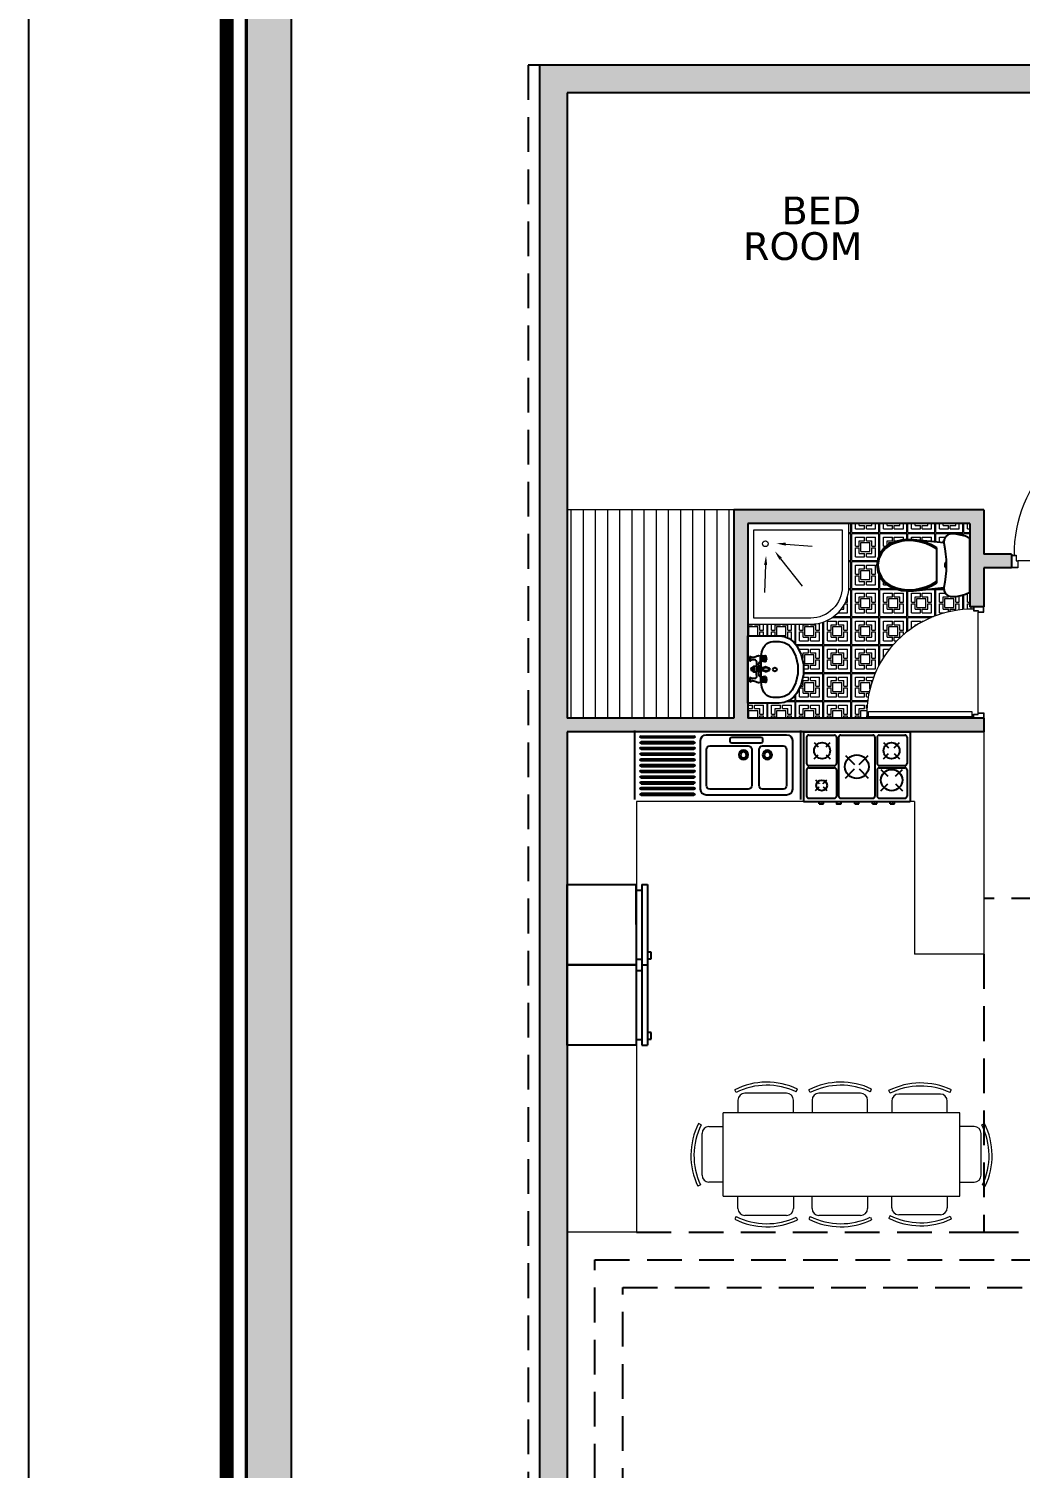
# Model space of a CAD drawing. Header units: inches. Extents: x 70 to 1974, y -315 to 363.
# Drawn here: x 146.45 to 153.58, y 39.13 to 49.49 of the extents above; entities that cross this region are included whole.
import ezdxf

# ---------------------------------------------------------------- set-up
doc = ezdxf.new("R2010")
doc.units = ezdxf.units.IN
doc.header["$MEASUREMENT"] = 0
doc.linetypes.add('HIDDEN', pattern=[0.375, 0.25, -0.125])
for name, color, linetype, lineweight in [('1', 19, 'Continuous', 5), ('3', 244, 'Continuous', 20), ('hidden line', 252, 'Continuous', 5), ('LAYER1', 8, 'Continuous', 9)]:
    doc.layers.add(name, color=color, linetype=linetype, lineweight=lineweight)
for name, color, linetype in [('7', 7, 'Continuous'), ('fer', 8, 'Continuous'), ('fernesher  01', 8, 'Continuous'), ('Fur', 1, 'Continuous'), ('HID', 5, 'HIDDEN')]:
    doc.layers.add(name, color=color, linetype=linetype)
doc.layers.add('AX', color=7, linetype='Continuous', lineweight=18, true_color=0xb7ad8f)
doc.layers.add('moble', color=7, linetype='Continuous', lineweight=5, true_color=0x32414e)
doc.styles.add('STYLE7', font='verdana.ttf')

# ---------------------------------------------------------------- blocks, each defined once
blk = doc.blocks.new('DR100K')
at = {"color": 0}
blk.add_line((-0.046, -0.052), (-0.954, -0.052), dxfattribs=at)
at = {"color": 0, "linetype": 'Continuous'}
for p, q in [((-0.019, -0.107), (-0.019, -0.092)), ((-0.019, -0.092), (-0.011, -0.092)), ((-0.011, -0.092), (-0.011, -0.573)), ((-0.059, -0.573), (-0.059, -0.107)), ((-0.059, -0.107), (-0.02, -0.107)), ((-0.059, -1.039), (-0.059, -0.573)), ((-0.011, -0.573), (-0.011, -1.054)), ((-0.02, -1.039), (-0.059, -1.039)), ((-0.019, -1.054), (-0.019, -1.039)), ((-0.011, -1.054), (-0.019, -1.054))]:
    blk.add_line(p, q, dxfattribs=at)
for points in [[(-0.954, -0.052), (-0.954, 0), (-1, 0), (-1, -0.092), (-0.966, -0.092), (-0.966, -0.052)], [(-0.046, -0.052), (-0.046, 0), (0, 0), (0, -0.092), (-0.034, -0.092), (-0.034, -0.052)], [(-0.956, -0.051), (-0.956, -0.002), (-0.998, -0.002), (-0.998, -0.09), (-0.968, -0.09), (-0.968, -0.051)], [(-0.044, -0.051), (-0.044, -0.002), (-0.002, -0.002), (-0.002, -0.09), (-0.032, -0.09), (-0.032, -0.051)]]:
    blk.add_lwpolyline(points, close=True, dxfattribs=at)
blk.add_arc((-0.029, -0.103), 0.951, 179.3821, 270.6161, dxfattribs=at)
blk = doc.blocks.new('M')
at = {"layer": 'LAYER1', "linetype": 'ByBlock'}
for p, q in [((216.787, 6.995), (216.777, 7.014)), ((216.9, 6.989), (216.85, 6.989)), ((217.15, 6.989), (216.9, 6.989)), ((217.219, 7), (217.228, 7.02)), ((217.32, 6.995), (217.311, 7.014)), ((217.433, 6.989), (217.383, 6.989)), ((217.683, 6.989), (217.433, 6.989)), ((217.753, 7), (217.762, 7.02)), ((217.895, 6.989), (217.885, 7.008)), ((218.007, 6.983), (217.957, 6.983)), ((218.257, 6.983), (218.007, 6.983)), ((218.327, 6.994), (218.336, 7.014)), ((218.397, 6.849), (216.694, 6.849)), ((216.694, 6.249), (216.694, 6.849)), ((216.8, 6.939), (216.8, 6.849)), ((217.2, 6.849), (217.2, 6.939)), ((217.333, 6.939), (217.333, 6.849)), ((217.733, 6.849), (217.733, 6.939)), ((217.907, 6.933), (217.907, 6.849)), ((218.307, 6.849), (218.307, 6.933)), ((218.397, 6.249), (218.397, 6.849)), ((216.535, 6.762), (216.516, 6.772)), ((216.591, 6.749), (216.694, 6.749)), ((218.5, 6.749), (218.397, 6.749)), ((218.555, 6.762), (218.575, 6.772)), ((216.541, 6.649), (216.541, 6.699)), ((216.541, 6.399), (216.541, 6.649)), ((218.55, 6.649), (218.55, 6.699)), ((218.55, 6.399), (218.55, 6.649)), ((216.53, 6.33), (216.51, 6.32)), ((216.694, 6.349), (216.591, 6.349)), ((218.397, 6.349), (218.5, 6.349)), ((218.561, 6.33), (218.58, 6.32)), ((216.694, 6.249), (218.397, 6.249)), ((216.8, 6.159), (216.8, 6.249)), ((217.2, 6.249), (217.2, 6.159)), ((217.333, 6.159), (217.333, 6.249)), ((217.733, 6.249), (217.733, 6.159)), ((217.907, 6.165), (217.907, 6.249)), ((218.307, 6.249), (218.307, 6.165)), ((218.007, 6.115), (217.957, 6.115)), ((218.257, 6.115), (218.007, 6.115)), ((216.787, 6.103), (216.777, 6.084)), ((216.9, 6.109), (216.85, 6.109)), ((217.15, 6.109), (216.9, 6.109)), ((217.219, 6.098), (217.228, 6.078)), ((217.32, 6.103), (217.311, 6.084)), ((217.433, 6.109), (217.383, 6.109)), ((217.683, 6.109), (217.433, 6.109)), ((217.753, 6.098), (217.762, 6.078)), ((217.895, 6.109), (217.885, 6.09)), ((218.327, 6.104), (218.336, 6.084))]:
    blk.add_line(p, q, dxfattribs=at)
for centre, radius, start, end in [((217.008, 6.553), 0.516, 64.7423, 116.6459), ((217.008, 6.553), 0.494, 64.7423, 116.6459), ((217.542, 6.553), 0.516, 64.7423, 116.6459), ((217.542, 6.553), 0.494, 64.7423, 116.6459), ((218.116, 6.547), 0.516, 64.7423, 116.6459), ((216.85, 6.939), 0.05, 90, 180), ((217.15, 6.939), 0.05, 0, 90), ((217.383, 6.939), 0.05, 90, 180), ((217.683, 6.939), 0.05, 0, 90), ((218.116, 6.547), 0.494, 64.7423, 116.6459), ((217.957, 6.933), 0.05, 90, 180), ((218.257, 6.933), 0.05, 0, 90), ((216.977, 6.54), 0.516, 153.3541, 205.2577), ((216.977, 6.54), 0.494, 153.3541, 205.2577), ((216.591, 6.699), 0.05, 90, 180), ((218.5, 6.699), 0.05, 0, 90), ((218.114, 6.54), 0.494, 334.7423, 26.6459), ((218.114, 6.54), 0.516, 334.7423, 26.6459), ((216.591, 6.399), 0.05, 180, 270), ((218.5, 6.399), 0.05, 270, 0), ((216.85, 6.159), 0.05, 180, 270), ((217.15, 6.159), 0.05, 270, 0), ((217.383, 6.159), 0.05, 180, 270), ((217.683, 6.159), 0.05, 270, 0), ((217.957, 6.165), 0.05, 180, 270), ((218.257, 6.165), 0.05, 270, 0), ((217.008, 6.544), 0.516, 243.3541, 295.2577), ((217.008, 6.544), 0.494, 243.3541, 295.2577), ((217.542, 6.544), 0.516, 243.3541, 295.2577), ((217.542, 6.544), 0.494, 243.3541, 295.2577), ((218.116, 6.551), 0.516, 243.3541, 295.2577), ((218.116, 6.551), 0.494, 243.3541, 295.2577)]:
    blk.add_arc(centre, radius, start, end, dxfattribs=at)
blk = doc.blocks.new('PL_WC_1_UT')
at = {"layer": 'fer', "linetype": 'ByBlock'}
for p, q in [((-0.228, 0.645), (-0.245, 0.608)), ((0.228, 0.645), (-0.228, 0.645)), ((0.245, 0.608), (0.228, 0.645)), ((-0.264, 0.529), (-0.266, 0.488)), ((-0.266, 0.488), (-0.26, 0.46)), ((-0.256, 0.569), (-0.264, 0.529)), ((-0.245, 0.608), (-0.256, 0.569)), ((0.256, 0.569), (0.245, 0.608)), ((0.264, 0.529), (0.256, 0.569)), ((0.26, 0.46), (0.266, 0.488)), ((0.266, 0.488), (0.264, 0.529)), ((-0.26, 0.46), (-0.242, 0.438)), ((-0.242, 0.438), (-0.217, 0.426)), ((-0.217, 0.426), (-0.189, 0.425)), ((-0.189, 0.425), (-0.216, 0.168)), ((0.189, 0.425), (0.217, 0.426)), ((0.216, 0.168), (0.189, 0.425)), ((0.217, 0.426), (0.242, 0.438)), ((0.242, 0.438), (0.26, 0.46)), ((-0.216, 0.168), (-0.218, 0.117)), ((0.218, 0.117), (0.216, 0.168)), ((-0.218, 0.117), (-0.213, 0.066)), ((-0.213, 0.066), (-0.2, 0.016)), ((-0.2, 0.016), (-0.181, -0.032)), ((0.181, -0.032), (0.2, 0.016)), ((0.2, 0.016), (0.213, 0.066)), ((0.213, 0.066), (0.218, 0.117)), ((-0.181, -0.032), (-0.149, -0.078)), ((-0.149, -0.078), (-0.106, -0.113)), ((-0.106, -0.113), (-0.055, -0.136)), ((0.055, -0.136), (0.106, -0.113)), ((0.106, -0.113), (0.149, -0.078)), ((0.149, -0.078), (0.181, -0.032)), ((-0.055, -0.136), (0, -0.144)), ((0, -0.144), (0.055, -0.136))]:
    blk.add_line(p, q, dxfattribs=at)
at = {"layer": 'fer', "color": 0, "linetype": 'ByBlock'}
for p, q in [((-0.189, 0.425), (-0.142, 0.433)), ((-0.142, 0.433), (-0.095, 0.439)), ((-0.095, 0.439), (-0.048, 0.443)), ((-0.048, 0.443), (0, 0.444)), ((-0.024, 0.443), (-0.022, 0.44)), ((-0.022, 0.44), (-0.012, 0.433)), ((-0.012, 0.433), (0, 0.431)), ((-0.003, 0.444), (0, 0.443)), ((0, 0.443), (0.003, 0.444)), ((0, 0.444), (0.048, 0.443)), ((0, 0.431), (0.012, 0.433)), ((0.012, 0.433), (0.022, 0.44)), ((0.022, 0.44), (0.024, 0.443)), ((0.048, 0.443), (0.095, 0.439)), ((0.095, 0.439), (0.142, 0.433)), ((0.142, 0.433), (0.189, 0.425)), ((-0.193, 0.271), (-0.208, 0.22)), ((-0.183, 0.27), (-0.198, 0.219)), ((-0.173, 0.319), (-0.193, 0.271)), ((-0.162, 0.319), (-0.183, 0.27)), ((-0.148, 0.365), (-0.173, 0.319)), ((-0.136, 0.365), (-0.162, 0.319)), ((0.148, 0.365), (-0.148, 0.365)), ((0.162, 0.319), (0.136, 0.365)), ((0.173, 0.319), (0.148, 0.365)), ((0.183, 0.27), (0.162, 0.319)), ((0.193, 0.271), (0.173, 0.319)), ((0.198, 0.219), (0.183, 0.27)), ((0.208, 0.22), (0.193, 0.271)), ((-0.208, 0.22), (-0.216, 0.168)), ((-0.207, 0.167), (-0.209, 0.117)), ((-0.198, 0.219), (-0.207, 0.167)), ((0.207, 0.167), (0.198, 0.219)), ((0.209, 0.117), (0.207, 0.167)), ((0.216, 0.168), (0.208, 0.22)), ((-0.209, 0.117), (-0.203, 0.067)), ((-0.203, 0.067), (-0.191, 0.019)), ((-0.191, 0.019), (-0.172, -0.027)), ((0.172, -0.027), (0.191, 0.019)), ((0.191, 0.019), (0.203, 0.067)), ((0.203, 0.067), (0.209, 0.117)), ((-0.172, -0.027), (-0.142, -0.071)), ((-0.142, -0.071), (-0.101, -0.105)), ((-0.101, -0.105), (-0.053, -0.127)), ((0.053, -0.127), (0.101, -0.105)), ((0.101, -0.105), (0.142, -0.071)), ((0.142, -0.071), (0.172, -0.027)), ((-0.053, -0.127), (0, -0.134)), ((0, -0.134), (0.053, -0.127))]:
    blk.add_line(p, q, dxfattribs=at)
blk = doc.blocks.new('Bath4')
for p, q in [((-0.652, -0.526), (-0.638, -0.336)), ((-0.547, -0.563), (-0.349, -0.408)), ((-0.502, -0.671), (-0.304, -0.68))]:
    blk.add_line(p, q)
for points in [[(-0.074, -0.8), (-0.8, -0.8), (-0.8, -0.074), (-0.346, -0.074, -0.414214), (-0.074, -0.346)], [(-0.12, -0.755), (-0.755, -0.755), (-0.755, -0.12), (-0.346, -0.12, -0.414214), (-0.12, -0.346)]]:
    blk.add_lwpolyline(points, format="xyb", close=True)
blk.add_circle((-0.655, -0.673), 0.0207)
for points in [[(-0.663, -0.526), (-0.641, -0.527), (-0.657, -0.594)], [(-0.554, -0.554), (-0.54, -0.572), (-0.601, -0.605)], [(-0.501, -0.66), (-0.502, -0.682), (-0.57, -0.668)]]:
    blk.add_solid(points)
blk = doc.blocks.new('DASTSHO')
at = {"layer": 'fer', "linetype": 'Continuous'}
h = blk.add_hatch(dxfattribs=at)
h.set_pattern_fill('EMPTY_FILL', color=256, scale=1000000.0, style=0)
h.set_pattern_definition([(0, (1000000, 1000000), (0, 1000000), [1e-05, -1000000])])
h.paths.add_polyline_path([(-0.3, 0), (-0.3, -0.28), (-0.297, -0.312), (-0.289, -0.342), (-0.276, -0.371), (-0.259, -0.398), (-0.237, -0.421), (-0.211, -0.44), (-0.145, -0.473), (-0.074, -0.493), (0, -0.5), (0.074, -0.493), (0.145, -0.473), (0.211, -0.44), (0.237, -0.421), (0.259, -0.398), (0.276, -0.371), (0.289, -0.342), (0.297, -0.312), (0.3, -0.28), (0.3, 0)], flags=0)
at = {"layer": 'fer', "linetype": 'ByBlock'}
for p, q in [((-0.3, 0), (-0.3, -0.28)), ((-0.27, 0), (-0.3, 0)), ((0.27, 0), (-0.27, 0)), ((0.3, 0), (0.27, 0)), ((0.3, -0.28), (0.3, 0)), ((-0.159, -0.127), (-0.181, -0.134)), ((-0.136, -0.122), (-0.159, -0.127)), ((-0.112, -0.12), (-0.136, -0.122)), ((-0.014, -0.12), (-0.112, -0.12)), ((0.112, -0.12), (0.008, -0.12)), ((0.136, -0.122), (0.112, -0.12)), ((0.159, -0.127), (0.136, -0.122)), ((0.181, -0.134), (0.159, -0.127)), ((-0.248, -0.206), (-0.25, -0.224)), ((-0.25, -0.224), (-0.25, -0.28)), ((-0.242, -0.189), (-0.248, -0.206)), ((-0.232, -0.172), (-0.242, -0.189)), ((-0.218, -0.157), (-0.232, -0.172)), ((-0.201, -0.145), (-0.218, -0.157)), ((-0.181, -0.134), (-0.201, -0.145)), ((0.201, -0.145), (0.181, -0.134)), ((0.218, -0.157), (0.201, -0.145)), ((0.232, -0.172), (0.218, -0.157)), ((0.242, -0.189), (0.232, -0.172)), ((0.248, -0.206), (0.242, -0.189)), ((0.25, -0.224), (0.248, -0.206)), ((0.25, -0.28), (0.25, -0.224))]:
    blk.add_line(p, q, dxfattribs=at)
at = {"layer": 'fer'}
for p, q in [((-0.124, -0.104), (-0.118, -0.113)), ((-0.123, -0.153), (-0.118, -0.121)), ((-0.12, -0.153), (-0.116, -0.121)), ((-0.115, -0.121), (-0.119, -0.153)), ((-0.118, -0.121), (-0.118, -0.113)), ((-0.074, -0.113), (-0.118, -0.113)), ((-0.118, -0.153), (-0.114, -0.121)), ((-0.074, -0.121), (-0.118, -0.121)), ((-0.116, -0.018), (-0.076, -0.018)), ((-0.116, -0.023), (-0.116, -0.018)), ((-0.116, -0.023), (-0.076, -0.023)), ((-0.116, -0.023), (-0.106, -0.038)), ((-0.113, -0.121), (-0.116, -0.153)), ((-0.115, -0.153), (-0.112, -0.121)), ((-0.114, -0.153), (-0.11, -0.121)), ((-0.108, -0.153), (-0.106, -0.121)), ((-0.106, -0.047), (-0.106, -0.038)), ((-0.106, -0.153), (-0.104, -0.121)), ((-0.102, -0.121), (-0.103, -0.153)), ((-0.098, -0.153), (-0.098, -0.121)), ((-0.096, -0.164), (-0.096, -0.121)), ((-0.094, -0.153), (-0.094, -0.121)), ((-0.09, -0.121), (-0.089, -0.153)), ((-0.087, -0.153), (-0.088, -0.121)), ((-0.076, -0.023), (-0.086, -0.038)), ((-0.086, -0.071), (-0.086, -0.038)), ((-0.084, -0.153), (-0.086, -0.121)), ((-0.079, -0.153), (-0.082, -0.121)), ((-0.077, -0.153), (-0.08, -0.121)), ((-0.079, -0.121), (-0.076, -0.153)), ((-0.074, -0.153), (-0.078, -0.121)), ((-0.077, -0.121), (-0.073, -0.153)), ((-0.076, -0.023), (-0.076, -0.018)), ((-0.072, -0.153), (-0.076, -0.121)), ((-0.073, -0.111), (-0.074, -0.113)), ((-0.074, -0.121), (-0.074, -0.113)), ((-0.069, -0.153), (-0.074, -0.121)), ((-0.061, -0.104), (-0.066, -0.106)), ((-0.057, -0.079), (-0.023, -0.079)), ((-0.04, -0.099), (-0.018, -0.099)), ((-0.014, -0.118), (-0.026, -0.066)), ((-0.016, -0.054), (0.01, -0.054)), ((-0.012, -0.14), (-0.012, -0.083)), ((0.005, -0.14), (0.005, -0.083)), ((0.008, -0.118), (0.02, -0.066)), ((0.034, -0.099), (0.012, -0.099)), ((0.051, -0.079), (0.017, -0.079)), ((0.055, -0.104), (0.06, -0.106)), ((0.063, -0.153), (0.068, -0.121)), ((0.066, -0.153), (0.07, -0.121)), ((0.067, -0.111), (0.068, -0.113)), ((0.071, -0.121), (0.067, -0.153)), ((0.068, -0.113), (0.112, -0.113)), ((0.068, -0.121), (0.068, -0.113)), ((0.068, -0.121), (0.112, -0.121)), ((0.068, -0.153), (0.072, -0.121)), ((0.073, -0.121), (0.069, -0.153)), ((0.07, -0.023), (0.07, -0.018)), ((0.11, -0.018), (0.07, -0.018)), ((0.07, -0.023), (0.08, -0.038)), ((0.11, -0.023), (0.07, -0.023)), ((0.071, -0.153), (0.074, -0.121)), ((0.072, -0.153), (0.075, -0.121)), ((0.077, -0.153), (0.079, -0.121)), ((0.08, -0.071), (0.08, -0.038)), ((0.08, -0.153), (0.082, -0.121)), ((0.084, -0.121), (0.083, -0.153)), ((0.088, -0.153), (0.088, -0.121)), ((0.09, -0.164), (0.09, -0.121)), ((0.092, -0.153), (0.092, -0.121)), ((0.095, -0.121), (0.096, -0.153)), ((0.099, -0.153), (0.098, -0.121)), ((0.11, -0.023), (0.1, -0.038)), ((0.1, -0.047), (0.1, -0.038)), ((0.102, -0.153), (0.1, -0.121)), ((0.107, -0.153), (0.104, -0.121)), ((0.109, -0.153), (0.105, -0.121)), ((0.106, -0.121), (0.11, -0.153)), ((0.112, -0.153), (0.108, -0.121)), ((0.108, -0.121), (0.113, -0.153)), ((0.11, -0.023), (0.11, -0.018)), ((0.114, -0.153), (0.11, -0.121)), ((0.117, -0.104), (0.112, -0.113)), ((0.112, -0.121), (0.112, -0.113)), ((0.116, -0.153), (0.112, -0.121)), ((-0.123, -0.16), (-0.123, -0.153)), ((-0.123, -0.16), (-0.123, -0.153)), ((-0.12, -0.16), (-0.12, -0.153)), ((-0.119, -0.16), (-0.119, -0.153)), ((-0.073, -0.164), (-0.119, -0.164)), ((-0.118, -0.16), (-0.118, -0.153)), ((-0.116, -0.16), (-0.116, -0.153)), ((-0.115, -0.16), (-0.115, -0.153)), ((-0.114, -0.16), (-0.114, -0.153)), ((-0.108, -0.164), (-0.108, -0.153)), ((-0.106, -0.164), (-0.106, -0.153)), ((-0.105, -0.165), (-0.105, -0.164)), ((-0.103, -0.164), (-0.103, -0.153)), ((-0.091, -0.169), (-0.101, -0.169)), ((-0.098, -0.164), (-0.098, -0.153)), ((-0.098, -0.164), (-0.098, -0.153)), ((-0.094, -0.164), (-0.094, -0.153)), ((-0.089, -0.164), (-0.089, -0.153)), ((-0.087, -0.164), (-0.087, -0.153)), ((-0.087, -0.165), (-0.087, -0.164)), ((-0.084, -0.164), (-0.084, -0.153)), ((-0.079, -0.16), (-0.079, -0.153)), ((-0.077, -0.16), (-0.077, -0.153)), ((-0.076, -0.16), (-0.076, -0.153)), ((-0.074, -0.16), (-0.074, -0.153)), ((-0.073, -0.16), (-0.073, -0.153)), ((-0.072, -0.16), (-0.072, -0.153)), ((-0.069, -0.16), (-0.069, -0.153)), ((-0.069, -0.16), (-0.069, -0.153)), ((-0.028, -0.16), (-0.013, -0.196)), ((-0.013, -0.196), (0.007, -0.196)), ((0.022, -0.16), (0.007, -0.196)), ((0.063, -0.16), (0.063, -0.153)), ((0.063, -0.16), (0.063, -0.153)), ((0.066, -0.16), (0.066, -0.153)), ((0.067, -0.16), (0.067, -0.153)), ((0.067, -0.164), (0.113, -0.164)), ((0.068, -0.16), (0.068, -0.153)), ((0.069, -0.16), (0.069, -0.153)), ((0.071, -0.16), (0.071, -0.153)), ((0.072, -0.16), (0.072, -0.153)), ((0.077, -0.164), (0.077, -0.153)), ((0.08, -0.164), (0.08, -0.153)), ((0.081, -0.165), (0.081, -0.164)), ((0.083, -0.164), (0.083, -0.153)), ((0.085, -0.169), (0.095, -0.169)), ((0.088, -0.164), (0.088, -0.153)), ((0.092, -0.164), (0.092, -0.153)), ((0.092, -0.164), (0.092, -0.153)), ((0.096, -0.164), (0.096, -0.153)), ((0.099, -0.164), (0.099, -0.153)), ((0.099, -0.165), (0.099, -0.164)), ((0.102, -0.164), (0.102, -0.153)), ((0.107, -0.16), (0.107, -0.153)), ((0.109, -0.16), (0.109, -0.153)), ((0.11, -0.16), (0.11, -0.153)), ((0.112, -0.16), (0.112, -0.153)), ((0.113, -0.16), (0.113, -0.153)), ((0.114, -0.16), (0.114, -0.153)), ((0.116, -0.16), (0.116, -0.153)), ((0.117, -0.16), (0.117, -0.153))]:
    blk.add_line(p, q, dxfattribs=at)
at = {"layer": 'fer', "linetype": 'ByBlock'}
blk.add_lwpolyline([(0, -0.224), (-0.012, -0.229), (-0.018, -0.241), (-0.012, -0.254), (0, -0.259), (0.012, -0.254), (0.018, -0.241), (0.012, -0.229)], close=True, dxfattribs=at)
blk.add_lwpolyline([(0, -0.224), (-0.012, -0.229), (-0.018, -0.241), (-0.012, -0.254), (0, -0.259), (0.012, -0.254), (0.018, -0.241), (0.012, -0.229)], close=True, dxfattribs=at)
for points in [[(-0.3, -0.28), (-0.294, -0.327), (-0.276, -0.371), (-0.248, -0.41), (-0.211, -0.44)], [(-0.25, -0.28), (-0.242, -0.326), (-0.22, -0.366), (-0.185, -0.397)], [(0.185, -0.397), (0.22, -0.366), (0.242, -0.326), (0.25, -0.28)], [(0.211, -0.44), (0.248, -0.41), (0.276, -0.371), (0.294, -0.327), (0.3, -0.28)], [(-0.211, -0.44), (-0.131, -0.478), (-0.044, -0.498), (0.044, -0.498), (0.131, -0.478), (0.211, -0.44)], [(-0.185, -0.397), (-0.115, -0.431), (-0.039, -0.448), (0.039, -0.448), (0.115, -0.431), (0.185, -0.397)]]:
    blk.add_lwpolyline(points, dxfattribs=at)
at = {"layer": 'fer'}
for centre, radius in [((-0.003, -0.041), 0.0131), ((-0.003, -0.083), 0.00838), ((-0.003, -0.041), 0.00814), ((-0.003, -0.083), 0.00638)]:
    blk.add_circle(centre, radius, dxfattribs=at)
for centre, radius, start, end in [((-0.096, -0.097), 0.0282, 140.0876, 192.9962), ((-0.156, -0.047), 0.05, 320.0876, 0), ((-0.096, -0.097), 0.0282, 60.122, 69.2491), ((-0.057, -0.029), 0.05, 240.122, 270), ((-0.04, -0.149), 0.05, 90, 130.3983), ((-0.003, -0.068), 0.0279, 117.5903, 204.3145), ((-0.003, -0.091), 0.0279, 196.9433, 246.1873), ((-0.068, -0.123), 0.0542, 317.6979, 11.2911), ((-0.016, -0.064), 0.01, 90, 186.4645), ((0.062, -0.123), 0.0542, 168.7089, 222.3021), ((-0.003, -0.091), 0.0279, 293.8127, 343.0567), ((-0.003, -0.068), 0.0279, 335.6855, 62.4097), ((0.01, -0.064), 0.01, 353.5355, 90), ((0.034, -0.149), 0.05, 49.6017, 90), ((0.051, -0.029), 0.05, 270, 299.878), ((0.09, -0.097), 0.0282, 110.7509, 119.878), ((0.15, -0.047), 0.05, 180, 219.9124), ((0.09, -0.097), 0.0282, 347.0038, 39.9124), ((-0.119, -0.16), 0.004, 180, 270), ((-0.119, -0.16), 0.004, 180, 270), ((-0.116, -0.16), 0.004, 180, 270), ((-0.115, -0.16), 0.004, 180, 270), ((-0.114, -0.16), 0.004, 180, 270), ((-0.112, -0.16), 0.004, 180, 270), ((-0.111, -0.16), 0.004, 180, 270), ((-0.11, -0.16), 0.004, 180, 270), ((-0.101, -0.165), 0.004, 180, 270), ((-0.091, -0.165), 0.004, 270, 0), ((-0.083, -0.16), 0.004, 270, 0), ((-0.081, -0.16), 0.004, 270, 0), ((-0.08, -0.16), 0.004, 270, 0), ((-0.078, -0.16), 0.004, 270, 0), ((-0.077, -0.16), 0.004, 270, 0), ((-0.076, -0.16), 0.004, 270, 0), ((-0.073, -0.16), 0.004, 270, 0), ((-0.073, -0.16), 0.004, 270, 0), ((0.025, -0.161), 0.0425, 149.7923, 221.2189), ((-0.003, -0.186), 0.005, 221.2189, 318.7811), ((-0.031, -0.161), 0.0425, 318.7811, 30.2077), ((0.067, -0.16), 0.004, 180, 270), ((0.067, -0.16), 0.004, 180, 270), ((0.07, -0.16), 0.004, 180, 270), ((0.071, -0.16), 0.004, 180, 270), ((0.072, -0.16), 0.004, 180, 270), ((0.073, -0.16), 0.004, 180, 270), ((0.075, -0.16), 0.004, 180, 270), ((0.076, -0.16), 0.004, 180, 270), ((0.085, -0.165), 0.004, 180, 270), ((0.095, -0.165), 0.004, 270, 0), ((0.103, -0.16), 0.004, 270, 0), ((0.105, -0.16), 0.004, 270, 0), ((0.106, -0.16), 0.004, 270, 0), ((0.108, -0.16), 0.004, 270, 0), ((0.109, -0.16), 0.004, 270, 0), ((0.11, -0.16), 0.004, 270, 0), ((0.112, -0.16), 0.004, 270, 0), ((0.113, -0.16), 0.004, 270, 0)]:
    blk.add_arc(centre, radius, start, end, dxfattribs=at)
blk = doc.blocks.new('eg')
at = {"layer": 'Fur', "color": 252}
for p, q in [((0, 0.5), (0, 0)), ((0.058, 0.427), (0.058, 0.073)), ((0.683, 0.469), (0.1, 0.469)), ((0.275, 0.44), (0.275, 0.42)), ((0.497, 0.452), (0.287, 0.452)), ((0.509, 0.42), (0.509, 0.44)), ((0.725, 0.073), (0.725, 0.427)), ((1.156, 0.46), (0.773, 0.46)), ((1.156, 0.448), (0.773, 0.448)), ((1.156, 0.419), (0.773, 0.419)), ((1.204, 0.5), (1.204, 0)), ((0.1, 0.363), (0.1, 0.1)), ((0.274, 0.389), (0.126, 0.389)), ((0.287, 0.408), (0.497, 0.408)), ((0.299, 0.1), (0.299, 0.363)), ((0.353, 0.363), (0.353, 0.1)), ((0.656, 0.389), (0.379, 0.389)), ((0.681, 0.1), (0.681, 0.363)), ((1.156, 0.406), (0.773, 0.406)), ((1.156, 0.377), (0.773, 0.377)), ((1.156, 0.364), (0.773, 0.364)), ((1.156, 0.335), (0.773, 0.335)), ((1.156, 0.323), (0.773, 0.323)), ((1.156, 0.294), (0.773, 0.294)), ((1.156, 0.281), (0.773, 0.281)), ((1.156, 0.252), (0.773, 0.252)), ((1.156, 0.239), (0.773, 0.239)), ((1.156, 0.21), (0.773, 0.21)), ((1.156, 0.198), (0.773, 0.198)), ((1.156, 0.169), (0.773, 0.169)), ((1.156, 0.156), (0.773, 0.156)), ((1.156, 0.127), (0.773, 0.127)), ((1.156, 0.114), (0.773, 0.114)), ((0.1, 0.031), (0.683, 0.031)), ((0.126, 0.075), (0.274, 0.075)), ((0.379, 0.075), (0.656, 0.075)), ((1.156, 0.085), (0.773, 0.085)), ((1.156, 0.073), (0.773, 0.073)), ((1.156, 0.044), (0.773, 0.044)), ((1.156, 0.031), (0.773, 0.031))]:
    blk.add_line(p, q, dxfattribs=at)
for centre, radius in [((0.24, 0.323), 0.034), ((0.24, 0.323), 0.0223), ((0.413, 0.323), 0.034), ((0.413, 0.323), 0.0223)]:
    blk.add_circle(centre, radius, dxfattribs=at)
for centre, radius, start, end in [((0.1, 0.427), 0.0418, 90, 180), ((0.287, 0.44), 0.0124, 90, 180), ((0.287, 0.42), 0.0124, 180, 270), ((0.497, 0.44), 0.0124, 0, 90), ((0.497, 0.42), 0.0124, 270, 0), ((0.683, 0.427), 0.0418, 0, 90), ((0.773, 0.454), 0.00625, 90, 270), ((0.773, 0.412), 0.00625, 90, 270), ((1.156, 0.454), 0.00625, 270, 90), ((1.156, 0.412), 0.00625, 270, 90), ((0.126, 0.363), 0.0257, 90, 180), ((0.274, 0.363), 0.0257, 0, 90), ((0.379, 0.363), 0.0257, 90, 180), ((0.656, 0.363), 0.0257, 0, 90), ((0.773, 0.371), 0.00625, 90, 270), ((0.773, 0.329), 0.00625, 90, 270), ((1.156, 0.371), 0.00625, 270, 90), ((1.156, 0.329), 0.00625, 270, 90), ((0.773, 0.287), 0.00625, 90, 270), ((0.773, 0.246), 0.00625, 90, 270), ((0.773, 0.204), 0.00625, 90, 270), ((1.156, 0.287), 0.00625, 270, 90), ((1.156, 0.246), 0.00625, 270, 90), ((1.156, 0.204), 0.00625, 270, 90), ((0.773, 0.162), 0.00625, 90, 270), ((0.773, 0.121), 0.00625, 90, 270), ((1.156, 0.162), 0.00625, 270, 90), ((1.156, 0.121), 0.00625, 270, 90), ((0.1, 0.073), 0.0418, 180, 270), ((0.126, 0.1), 0.0257, 180, 270), ((0.274, 0.1), 0.0257, 270, 0), ((0.379, 0.1), 0.0257, 180, 270), ((0.656, 0.1), 0.0257, 270, 0), ((0.683, 0.073), 0.0418, 270, 360), ((0.773, 0.079), 0.00625, 90, 270), ((0.773, 0.037), 0.00625, 90, 270), ((1.156, 0.079), 0.00625, 270, 90), ((1.156, 0.037), 0.00625, 270, 90)]:
    blk.add_arc(centre, radius, start, end, dxfattribs=at)
blk = doc.blocks.new('GAZ')
at = {"layer": '1'}
h = blk.add_hatch(color=256, dxfattribs=at)
h.paths.add_polyline_path([(-0.853, -0.65), (-0.853, -0.674), (-0.813, -0.674), (-0.813, -0.65)])
h.paths.add_polyline_path([(-0.647, -0.674), (-0.647, -0.65), (-0.687, -0.65), (-0.687, -0.674)])
h.paths.add_polyline_path([(-0.48, -0.674), (-0.48, -0.65), (-0.52, -0.65), (-0.52, -0.674)])
h.paths.add_polyline_path([(-0.313, -0.674), (-0.313, -0.65), (-0.353, -0.65), (-0.353, -0.674)])
h.paths.add_polyline_path([(-0.187, -0.65), (-0.187, -0.674), (-0.147, -0.674), (-0.147, -0.65)])
at = {"layer": 'fer', "linetype": 'Continuous'}
for p, q in [((-1, 0), (0, 0)), ((-1, 0), (-1, -0.65)), ((0, 0), (0, -0.65)), ((-1, -0.65), (0, -0.65))]:
    blk.add_line(p, q, dxfattribs=at)
at = {"layer": 'fernesher  01', "linetype": 'Continuous'}
for p, q in [((-0.97, -0.05), (-0.97, -0.295)), ((-0.95, -0.03), (-0.71, -0.03)), ((-0.9, -0.1), (-0.863, -0.138)), ((-0.788, -0.138), (-0.75, -0.1)), ((-0.69, -0.05), (-0.69, -0.295)), ((-0.67, -0.05), (-0.67, -0.6)), ((-0.65, -0.03), (-0.35, -0.03)), ((-0.33, -0.05), (-0.33, -0.6)), ((-0.31, -0.05), (-0.31, -0.295)), ((-0.29, -0.03), (-0.05, -0.03)), ((-0.25, -0.1), (-0.202, -0.148)), ((-0.149, -0.149), (-0.1, -0.1)), ((-0.03, -0.05), (-0.03, -0.295)), ((-0.9, -0.25), (-0.863, -0.213)), ((-0.788, -0.213), (-0.75, -0.25)), ((-0.606, -0.219), (-0.521, -0.304)), ((-0.479, -0.304), (-0.394, -0.219)), ((-0.25, -0.25), (-0.202, -0.202)), ((-0.149, -0.201), (-0.1, -0.25)), ((-0.97, -0.355), (-0.97, -0.6)), ((-0.95, -0.315), (-0.71, -0.315)), ((-0.95, -0.335), (-0.71, -0.335)), ((-0.69, -0.355), (-0.69, -0.6)), ((-0.606, -0.431), (-0.521, -0.346)), ((-0.479, -0.346), (-0.394, -0.431)), ((-0.31, -0.355), (-0.31, -0.6)), ((-0.29, -0.315), (-0.05, -0.315)), ((-0.29, -0.335), (-0.05, -0.335)), ((-0.274, -0.35), (-0.209, -0.415)), ((-0.138, -0.415), (-0.074, -0.35)), ((-0.03, -0.355), (-0.03, -0.6)), ((-0.887, -0.447), (-0.851, -0.481)), ((-0.887, -0.548), (-0.851, -0.514)), ((-0.816, -0.481), (-0.78, -0.447)), ((-0.816, -0.514), (-0.78, -0.548)), ((-0.274, -0.55), (-0.209, -0.485)), ((-0.138, -0.485), (-0.074, -0.55)), ((-0.95, -0.62), (-0.71, -0.62)), ((-0.853, -0.674), (-0.853, -0.65)), ((-0.853, -0.674), (-0.853, -0.65)), ((-0.853, -0.674), (-0.853, -0.65)), ((-0.813, -0.674), (-0.813, -0.65)), ((-0.687, -0.674), (-0.687, -0.65)), ((-0.65, -0.62), (-0.35, -0.62)), ((-0.647, -0.674), (-0.647, -0.65)), ((-0.52, -0.674), (-0.52, -0.65)), ((-0.48, -0.674), (-0.48, -0.65)), ((-0.353, -0.674), (-0.353, -0.65)), ((-0.313, -0.674), (-0.313, -0.65)), ((-0.29, -0.62), (-0.05, -0.62)), ((-0.187, -0.674), (-0.187, -0.65)), ((-0.147, -0.674), (-0.147, -0.65)), ((-0.853, -0.674), (-0.813, -0.674)), ((-0.687, -0.674), (-0.647, -0.674)), ((-0.52, -0.674), (-0.48, -0.674)), ((-0.353, -0.674), (-0.313, -0.674)), ((-0.187, -0.674), (-0.147, -0.674))]:
    blk.add_line(p, q, dxfattribs=at)
for points in [[(-0.851, -0.48), (-0.851, -0.481)], [(-0.851, -0.514), (-0.851, -0.515)], [(-0.816, -0.481), (-0.816, -0.48)], [(-0.816, -0.515), (-0.816, -0.514)]]:
    blk.add_lwpolyline(points, dxfattribs=at)
for centre, radius in [((-0.825, -0.175), 0.075), ((-0.175, -0.175), 0.075), ((-0.5, -0.325), 0.111), ((-0.174, -0.45), 0.1), ((-0.829, -0.5), 0.05)]:
    blk.add_circle(centre, radius, dxfattribs=at)
for centre, start, end in [((-0.95, -0.05), 90, 180), ((-0.71, -0.05), 0, 90), ((-0.65, -0.05), 90, 180), ((-0.35, -0.05), 0, 90), ((-0.29, -0.05), 90, 180), ((-0.05, -0.05), 0, 90), ((-0.95, -0.295), 180, 270), ((-0.95, -0.355), 90, 180), ((-0.71, -0.295), 270, 0), ((-0.71, -0.355), 0, 90), ((-0.29, -0.295), 180, 270), ((-0.29, -0.355), 90, 180), ((-0.05, -0.295), 270, 360), ((-0.05, -0.355), 0, 90), ((-0.95, -0.6), 180, 270), ((-0.71, -0.6), 270, 0), ((-0.65, -0.6), 180, 270), ((-0.35, -0.6), 270, 0), ((-0.29, -0.6), 180, 270), ((-0.05, -0.6), 270, 0)]:
    blk.add_arc(centre, 0.02, start, end, dxfattribs=at)
for p in [(-0.833, -0.674), (-0.687, -0.674), (-0.5, -0.674), (-0.333, -0.674), (-0.167, -0.674)]:
    blk.add_point(p, dxfattribs=at)
blk = doc.blocks.new('REFREJRATOR')
at = {"layer": 'fer', "linetype": 'Continuous'}
for p, q in [((0, 0), (-0.643, 0)), ((-0.643, 0), (-0.643, -0.551)), ((0, -0.551), (0, 0)), ((-0.643, -0.551), (0, -0.551)), ((-0.597, -0.551), (-0.597, -0.597)), ((-0.046, -0.551), (-0.046, -0.597)), ((-0.643, -0.597), (-0.643, -0.643)), ((-0.643, -0.597), (0, -0.597)), ((-0.643, -0.643), (0, -0.643)), ((-0.101, -0.671), (-0.101, -0.643)), ((-0.047, -0.671), (-0.101, -0.671)), ((-0.047, -0.643), (-0.047, -0.671)), ((0, -0.597), (0, -0.643))]:
    blk.add_line(p, q, dxfattribs=at)
blk = doc.blocks.new('k1')
at = {"true_color": 0x636466}
h = blk.add_hatch(color=251, dxfattribs=at)
h.dxf.hatch_style = 1
h.paths.add_polyline_path([(-480.494, -162.334), (-480.494, -163.026), (-480.494, -198.947), (-480.18, -198.947), (-480.18, -162.334)])
blk.add_line((-480.178, -162.634), (-480.178, -198.949))
for points in [[(-452.366, -202.667), (-482.066, -202.667), (-482.066, -160.662), (-452.366, -160.662)], [(-482.066, -160.662), (-452.366, -160.662), (-452.366, -202.667), (-482.066, -202.667)]]:
    blk.add_lwpolyline(points, close=True)
blk.add_lwpolyline([(-480.178, -162.634), (-480.178, -198.949), (-480.495, -198.949), (-480.495, -162.319), (-480.178, -162.319)])
at = {"layer": '3', "const_width": 0.1}
for points in [[(-480.641, -192.137), (-480.641, -162.319)], [(-480.641, -198.946), (-480.641, -162.319)]]:
    blk.add_lwpolyline(points, dxfattribs=at)
at = {"layer": '7', "lineweight": 30}
blk.add_line((-480.506, -198.946), (-480.503, -162.319), dxfattribs=at)

msp = doc.modelspace()

# ---------------------------------------------------------------- hatches: boundary and pattern name
at = {"true_color": 0x105689}
h = msp.add_hatch(color=146, dxfattribs=at)
h.dxf.hatch_style = 1
h.paths.add_polyline_path([(169.96165, 49.22673), (164.99165, 49.22673), (164.99165, 49.02673), (169.76165, 49.02673), (169.76165, 44.52673), (168.06165, 44.52673), (168.06165, 45.32673), (167.86165, 45.32673), (167.86165, 45.22673), (167.96165, 45.22673), (167.96165, 43.62673), (168.06165, 43.62673), (168.06165, 44.42673), (169.76165, 44.42673), (169.76165, 42.82673), (166.34236, 42.82673), (166.34236, 43.02673), (166.27538, 43.02673), (166.27538, 43.02394), (166.26165, 42.72673), (169.76165, 42.72673), (169.76165, 41.69245), (169.76185, 41.69245), (169.76175, 41.11346), (169.76165, 33.02673), (169.96165, 33.02673)])
h.paths.add_polyline_path([(150.32165, 49.02673), (157.11165, 49.02673), (157.11165, 49.22673), (150.12165, 49.22673), (150.12165, 33.02673), (150.32165, 33.02673), (150.32165, 44.42673), (153.32165, 44.42673), (153.32165, 44.52673), (151.62165, 44.52673), (151.62165, 45.92673), (153.22165, 45.92673), (153.22165, 45.32673), (153.32165, 45.32673), (153.32165, 45.60744), (153.52165, 45.60744), (153.52165, 45.70744), (153.32165, 45.70744), (153.32165, 46.02673), (151.52165, 46.02673), (151.52165, 44.52673), (150.32165, 44.52673)])
h.paths.add_polyline_path([(157.46165, 47.72673), (154.52165, 47.72673), (154.52165, 45.62673), (154.62165, 45.62673), (154.62165, 47.52673), (157.46165, 47.52673)])
h.paths.add_polyline_path([(162.96165, 47.72673), (162.36165, 47.72673), (158.66165, 47.72673), (158.66165, 44.62673), (158.21934, 44.62673), (158.21934, 43.62673), (156.51934, 43.62673), (156.51934, 44.62673), (154.62165, 44.62673), (154.52165, 44.62673), (154.52165, 43.22673), (155.61934, 43.22673), (155.61934, 43.32673), (154.62165, 43.32673), (154.62165, 44.52673), (156.41934, 44.52673), (156.41934, 43.22673), (156.51934, 43.22673), (156.51934, 43.52673), (158.21934, 43.52673), (158.21934, 43.22673), (158.41934, 43.22673), (158.41934, 44.52673), (158.86165, 44.52673), (158.86165, 47.52673), (162.16165, 47.52673), (162.16165, 44.22673), (166.86165, 44.22673), (166.86165, 44.32673), (162.36165, 44.32673), (162.36165, 47.52673), (162.96165, 47.52673)])
h.paths.add_polyline_path([(166.86165, 47.72673), (164.16165, 47.72673), (164.16165, 47.52673), (166.76165, 47.52673), (166.76165, 45.22673), (166.86165, 45.22673)], flags=17)
at = {"layer": 'AX', "true_color": 0x7aafdf}
h = msp.add_hatch(dxfattribs=at)
h.set_pattern_fill('AR-TILE03', color=143, scale=0.013, angle=1080, pattern_type=2)
h.set_pattern_definition([(0, (-65.2484, 34.57783), (1e-16, 0.2015), [0.195, -0.0065]), (90, (-65.2484, 34.57783), (-0.2015, 2e-16), [0.195, -0.0065]), (0, (-65.2484, 34.77283), (1e-16, 0.2015), [0.195, -0.0065]), (90, (-65.0534, 34.57783), (-0.2015, 2e-16), [0.195, -0.0065]), (0, (-65.2224, 34.60383), (1e-16, 0.2015), [0.065, -0.013, 0.065, -0.0585]), (90, (-65.2224, 34.60383), (-0.2015, 2e-16), [0.065, -0.013, 0.065, -0.0585]), (0, (-65.2224, 34.74683), (1e-16, 0.2015), [0.065, -0.013, 0.065, -0.0585]), (90, (-65.0794, 34.60383), (-0.2015, 2e-16), [0.065, -0.013, 0.065, -0.0585]), (0, (-65.1834, 34.64283), (1e-16, 0.2015), [0.065, -0.1365]), (90, (-65.1834, 34.64283), (-0.2015, 2e-16), [0.065, -0.1365]), (0, (-65.1834, 34.70783), (1e-16, 0.2015), [0.065, -0.1365]), (90, (-65.1184, 34.64283), (-0.2015, 2e-16), [0.065, -0.1365]), (90, (-65.1574, 34.60383), (-0.2015, 2e-16), [0.026, -0.091, 0.026, -0.0585]), (90, (-65.1444, 34.60383), (-0.2015, 2e-16), [0.026, -0.091, 0.026, -0.0585]), (0, (-65.2224, 34.66883), (1e-16, 0.2015), [0.026, -0.091, 0.026, -0.0585]), (0, (-65.2224, 34.68183), (1e-16, 0.2015), [0.026, -0.091, 0.026, -0.0585]), (0, (-65.1964, 34.62983), (1e-16, 0.2015), [0.039, -0.013, 0.039, -0.1105]), (0, (-65.1964, 34.72083), (1e-16, 0.2015), [0.039, -0.013, 0.039, -0.1105]), (90, (-65.1964, 34.62983), (-0.2015, 2e-16), [0.039, -0.013, 0.039, -0.1105]), (90, (-65.1054, 34.62983), (-0.2015, 2e-16), [0.039, -0.013, 0.039, -0.1105])])
h.paths.add_polyline_path([(153.2478, 45.31134), (153.2478, 45.32673), (153.22165, 45.32673), (153.22165, 45.43269), (153.18991, 45.41886), (153.15677, 45.40885), (153.12269, 45.40279), (153.08813, 45.40076), (153.06475, 45.40602), (153.04587, 45.4208), (153.03514, 45.44224), (153.03464, 45.46621), (152.81647, 45.44284), (152.77286, 45.44127), (152.72947, 45.44588), (152.68717, 45.45658), (152.64681, 45.47315), (152.60763, 45.4999), (152.57729, 45.53636), (152.5581, 45.57975), (152.55154, 45.62673), (152.5581, 45.67371), (152.57729, 45.71709), (152.60763, 45.75355), (152.64681, 45.7803), (152.68717, 45.79687), (152.72947, 45.80757), (152.77286, 45.81218), (152.81647, 45.81062), (153.03464, 45.78724), (153.03514, 45.81121), (153.04587, 45.83265), (153.06475, 45.84743), (153.08813, 45.85269), (153.12269, 45.85066), (153.15677, 45.8446), (153.18991, 45.83459), (153.22165, 45.82076), (153.22165, 45.92673), (152.34741, 45.92673), (152.34741, 45.47313, -0.41421356), (152.07525, 45.20097), (151.62165, 45.20097), (151.62165, 45.11798), (151.8472, 45.11798), (151.88531, 45.11312), (151.92089, 45.0989), (151.95176, 45.07621), (151.97595, 45.0465), (152.0068, 44.98185), (152.02261, 44.91199), (152.02261, 44.84036), (152.0068, 44.77051), (151.97595, 44.70586), (151.95176, 44.67615), (151.92089, 44.65346), (151.88531, 44.63923), (151.8472, 44.63438), (151.62165, 44.63438), (151.62165, 44.52673), (153.2478, 44.52673), (153.2478, 44.5359), (152.86317, 44.5359), (152.47853, 44.5359), (152.47853, 44.54209, -0.42053596)])
at = {"layer": 'hidden line'}
h = msp.add_hatch(dxfattribs=at)
h.set_pattern_fill('ANSI31', color=256, scale=0.7, angle=45)
h.set_pattern_definition([(90, (-65.2484, 34.577835), (-0.0875, 0), [])])
h.paths.add_polyline_path([(150.32165, 44.52673), (151.52165, 44.52673), (151.52165, 46.02673), (150.32165, 46.02673)])

# ---------------------------------------------------------------- linework, layer by layer
for p, q in [((157.11165, 49.22673), (150.04165, 49.22673)), ((150.12165, 49.22673), (150.12165, 33.02673)), ((157.11165, 49.02673), (150.32165, 49.02673)), ((150.32165, 49.02673), (150.32165, 44.52673)), ((151.52165, 46.02673), (151.52165, 44.52673)), ((153.32165, 46.02673), (151.52165, 46.02673)), ((153.32165, 46.02673), (153.32165, 45.70744)), ((151.62165, 45.92673), (151.62165, 44.52673)), ((153.22165, 45.92673), (151.62165, 45.92673)), ((153.22165, 45.92673), (153.22165, 45.32673)), ((153.52165, 45.70744), (153.32165, 45.70744)), ((153.52165, 45.70744), (153.52165, 45.60744)), ((153.32165, 45.60744), (153.32165, 45.32673)), ((153.52165, 45.60744), (153.32165, 45.60744)), ((153.32165, 45.32673), (153.22165, 45.32673)), ((151.52165, 44.52673), (150.32165, 44.52673)), ((153.32165, 44.52673), (151.62165, 44.52673)), ((153.32165, 44.52673), (153.32165, 44.42673)), ((150.32165, 44.42673), (150.32165, 33.02673)), ((153.32165, 44.42673), (150.32165, 44.42673))]:
    msp.add_line(p, q)
at = {"layer": 'HID', "color": 8}
for p, q in [((150.04165, 49.22673), (150.04165, 33.02673)), ((154.52165, 43.22673), (153.32165, 43.22673)), ((153.32165, 42.82673), (153.32165, 40.82673)), ((150.82165, 40.82673), (153.32165, 40.82673)), ((153.32165, 40.82673), (154.82165, 40.82673))]:
    msp.add_line(p, q, dxfattribs=at)
for points in [[(150.52165, 40.62673), (154.62165, 40.62673), (154.62165, 33.42673), (150.52165, 33.42673)], [(150.72165, 40.42673), (154.42165, 40.42673), (154.42165, 33.62673), (150.72165, 33.62673)]]:
    msp.add_lwpolyline(points, close=True, dxfattribs=at)
at = {"layer": 'LAYER1', "linetype": 'ByBlock'}
for p, q in [((151.52165, 46.02673), (150.32165, 46.02673)), ((153.32165, 44.42673), (153.32165, 42.82673)), ((150.82165, 43.92673), (150.82165, 40.82673)), ((152.82165, 43.92673), (150.82165, 43.92673)), ((152.82165, 43.92673), (152.82165, 42.82673)), ((153.32165, 42.82673), (152.82165, 42.82673)), ((150.82165, 40.82673), (150.32165, 40.82673))]:
    msp.add_line(p, q, dxfattribs=at)

# ---------------------------------------------------------------- block references
for name, p in [('k1', (628.51197, 219.58766)), ('M', (-65.2484, 34.83678))]:
    msp.add_blockref(name, p)
at = {"layer": '1'}
for name, p, xscale, yscale, zscale, rotation in [('PL_WC_1_UT', (152.67358, 45.62673), 0.849712059702847, 0.849712059702847, 0.849712059702847, 270), ('DASTSHO', (151.62165, 44.87618), -0.8059164504111322, 0.8059164504111322, 0.8059164504111322, 90)]:
    msp.add_blockref(name, p, dxfattribs=dict(at, xscale=xscale, yscale=yscale, zscale=zscale, rotation=rotation))
at = {"layer": 'LAYER1', "linetype": 'ByBlock', "xscale": -1, "rotation": 179.9999999995577}
msp.add_blockref('DR100K', (154.52165, 45.60744), dxfattribs=at)
at = {"layer": 'LAYER1', "rotation": 270}
msp.add_blockref('Bath4', (152.42165, 45.12673), dxfattribs=at)
at = {"layer": 'LAYER1', "linetype": 'ByBlock'}
for name, p, xscale, yscale, zscale, rotation in [('DR100K', (153.32165, 44.52673), 0.800000000000012, 0.800000000000012, 0.800000000000012, 269.9999999995705), ('REFREJRATOR', (150.32155, 42.75074), -0.9000000000014551, 0.9000000000014551, 0.9000000000014551, 90.00994350591498), ('REFREJRATOR', (150.32165, 42.17176), -0.9000000000014551, 0.9000000000014551, 0.9000000000014551, 90.00994350591498)]:
    msp.add_blockref(name, p, dxfattribs=dict(at, xscale=xscale, yscale=yscale, zscale=zscale, rotation=rotation))
at = {"layer": 'LAYER1', "linetype": 'ByBlock', "xscale": -0.9917441223247465, "yscale": 0.9917441223247465, "zscale": 0.9917441223247465}
msp.add_blockref('eg', (152.00098, 43.94138), dxfattribs=at)
at = {"layer": 'moble', "xscale": 0.7692307692309441, "yscale": 0.7692307692309441, "zscale": 0.7692307692309441}
msp.add_blockref('GAZ', (152.79186, 44.42673), dxfattribs=at)

# ---------------------------------------------------------------- texts
at = {"linetype": 'ByBlock', "style": 'STYLE7'}
for s, p in [('BED ', (151.86571, 48.08114)), ('ROOM', (151.58787, 47.82446))]:
    msp.add_text(s, height=0.2, dxfattribs=at).set_placement(p)

doc.saveas('drawing.dxf')
